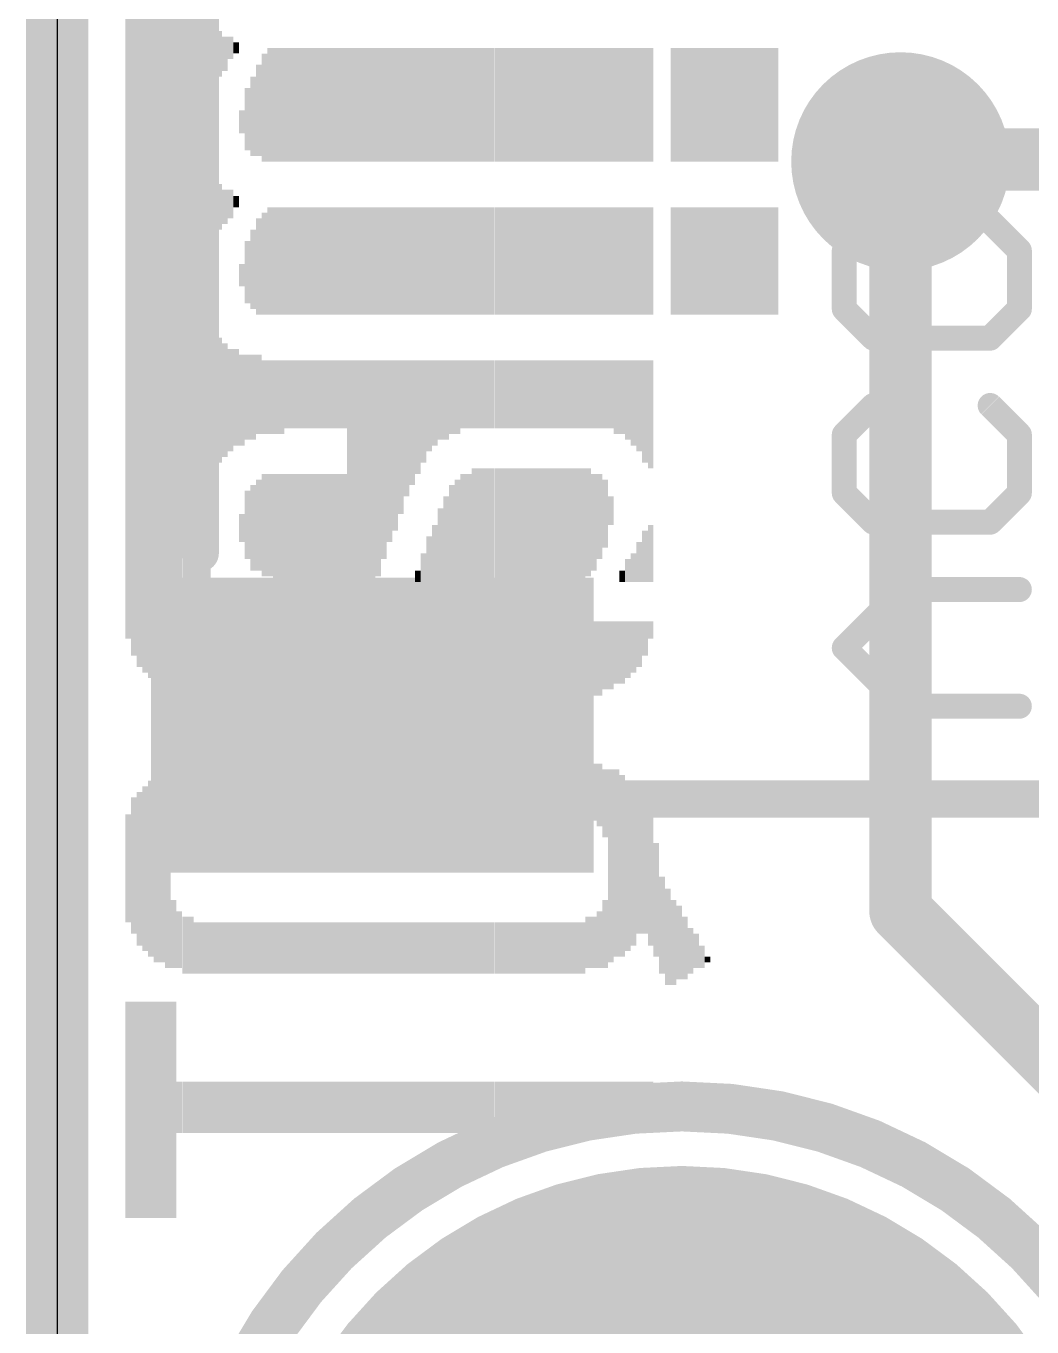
# Model space of a CAD drawing. Extents: x -0.1 to 34.1, y -8.2 to 17.9.
# Drawn here: x -0.13 to 3.96, y 3.64 to 8.93 of the extents above; entities that cross this region are included whole.
import ezdxf

# ---------------------------------------------------------------- set-up
doc = ezdxf.new("R2010")
doc.units = 0
for name, color, linetype in [('1', 12, 'CONTINUOUS'), ('16', 5, 'CONTINUOUS'), ('17', 110, 'CONTINUOUS'), ('18', 110, 'CONTINUOUS'), ('20', 53, 'CONTINUOUS'), ('21', 40, 'CONTINUOUS'), ('22', 6, 'CONTINUOUS'), ('47', 253, 'CONTINUOUS')]:
    doc.layers.add(name, color=color, linetype=linetype)

# ---------------------------------------------------------------- blocks, each defined once
blk = doc.blocks.new('RECT')
blk.add_solid([(-0.5, -0.5), (0.5, -0.5), (-0.5, 0.5), (0.5, 0.5)])
blk = doc.blocks.new('ROUNDP')
at = {"const_width": 0.5}
blk.add_lwpolyline([(0, -0.25, 1), (0, 0.25, 1), (0, -0.25)], format="xyb", dxfattribs=at)
blk = doc.blocks.new('ROUNDV')
at = {"const_width": 0.5}
blk.add_lwpolyline([(0, -0.25, 1), (0, 0.25, 1), (0, -0.25)], format="xyb", dxfattribs=at)

msp = doc.modelspace()

# ---------------------------------------------------------------- linework, layer by layer
at = {"layer": '1', "const_width": 0.254}
for points in [[(0, 0), (0, 17.78)], [(3.437, 8.39), (3.429, 8.382)], [(5.181, 8.39), (3.437, 8.39)]]:
    msp.add_lwpolyline(points, dxfattribs=at)
at = {"layer": '1', "const_width": 0.127}
for points in [[(3.437, 8.4535, 1), (3.437, 8.3265)], [(3.4819, 8.3451, 1), (3.3921, 8.4349)], [(3.3841, 8.4269, 1), (3.4739, 8.3371)]]:
    msp.add_lwpolyline(points, format="xyb", dxfattribs=at)
at = {"layer": '16', "const_width": 0.254}
for points in [[(0, 0), (0, 17.78)], [(3.429, 8.382), (3.429, 5.334)], [(4.445, 4.318), (3.429, 5.334)]]:
    msp.add_lwpolyline(points, dxfattribs=at)
at = {"layer": '16', "const_width": 0.127}
for points in [[(3.4925, 8.382, 1), (3.3655, 8.382)], [(3.4739, 5.3789, 1), (3.3841, 5.2891)], [(3.3655, 5.334, 1), (3.4925, 5.334)]]:
    msp.add_lwpolyline(points, format="xyb", dxfattribs=at)
at = {"layer": '20'}
msp.add_line((0, 15.24), (0, 2.54), dxfattribs=at)
at = {"layer": '21', "const_width": 0.1524}
for points in [[(0.581, 10.99), (0.581, 6.79)], [(4.881, 5.79), (2.281, 5.79)]]:
    msp.add_lwpolyline(points, dxfattribs=at)
at = {"layer": '21'}
for points, const_width in [([(0.5429, 6.79, 1), (0.6191, 6.79)], 0.0762), ([(2.281, 5.8281, 1), (2.281, 5.7519)], 0.0762), ([(2.54, 0.54, 1), (2.54, 4.54, 1), (2.54, 0.54)], 0.2032)]:
    msp.add_lwpolyline(points, format="xyb", dxfattribs=dict(at, const_width=const_width))
at = {"layer": '22', "const_width": 0.1016}
for points in [[(3.2004, 8.0199), (3.319, 8.1385)], [(3.7936, 8.1385), (3.9122, 8.0199)], [(3.2004, 7.7826), (3.2004, 8.0199)], [(3.9122, 8.0199), (3.9122, 7.7826)], [(3.319, 7.664), (3.2004, 7.7826)], [(3.9122, 7.7826), (3.7936, 7.664)], [(3.7936, 7.664), (3.319, 7.664)], [(3.2004, 7.2715), (3.319, 7.3901)], [(3.7936, 7.3901), (3.9122, 7.2715)], [(3.2004, 7.0342), (3.2004, 7.2715)], [(3.9122, 7.2715), (3.9122, 7.0342)], [(3.319, 6.9156), (3.2004, 7.0342)], [(3.9122, 7.0342), (3.7936, 6.9156)], [(3.7936, 6.9156), (3.319, 6.9156)], [(3.2004, 6.4044), (3.4377, 6.6417)], [(3.4377, 6.6417), (3.9122, 6.6417)], [(3.4377, 6.1672), (3.2004, 6.4044)], [(3.9122, 6.1672), (3.4377, 6.1672)]]:
    msp.add_lwpolyline(points, dxfattribs=at)
at = {"layer": '22', "const_width": 0.0508}
for points in [[(3.337, 8.1206, 1), (3.3011, 8.1565)], [(3.8115, 8.1565, 1), (3.7756, 8.1206)], [(3.1824, 8.0379, 1), (3.2184, 8.0019)], [(3.2258, 8.0199, 1), (3.175, 8.0199)], [(3.9376, 8.0199, 1), (3.8868, 8.0199)], [(3.8942, 8.0019, 1), (3.9302, 8.0379)], [(3.2184, 7.8006, 1), (3.1824, 7.7647)], [(3.9302, 7.7647, 1), (3.8942, 7.8006)], [(3.175, 7.7826, 1), (3.2258, 7.7826)], [(3.8868, 7.7826, 1), (3.9376, 7.7826)], [(3.319, 7.6894, 1), (3.319, 7.6386)], [(3.3011, 7.646, 1), (3.337, 7.682)], [(3.7756, 7.682, 1), (3.8115, 7.646)], [(3.7936, 7.6386, 1), (3.7936, 7.6894)], [(3.337, 7.3722, 1), (3.3011, 7.4081)], [(3.8115, 7.4081, 1), (3.7756, 7.3722)], [(3.1824, 7.2895, 1), (3.2184, 7.2535)], [(3.2258, 7.2715, 1), (3.175, 7.2715)], [(3.9376, 7.2715, 1), (3.8868, 7.2715)], [(3.8942, 7.2535, 1), (3.9302, 7.2895)], [(3.2184, 7.0522, 1), (3.1824, 7.0163)], [(3.175, 7.0342, 1), (3.2258, 7.0342)], [(3.8868, 7.0342, 1), (3.9376, 7.0342)], [(3.9302, 7.0163, 1), (3.8942, 7.0522)], [(3.319, 6.941, 1), (3.319, 6.8902)], [(3.3011, 6.8976, 1), (3.337, 6.9336)], [(3.7756, 6.9336, 1), (3.8115, 6.8976)], [(3.7936, 6.8902, 1), (3.7936, 6.941)], [(3.4377, 6.6671, 1), (3.4377, 6.6163)], [(3.4556, 6.6238, 1), (3.4197, 6.6597)], [(3.9122, 6.6163, 1), (3.9122, 6.6671)], [(3.2184, 6.4224, 1), (3.1824, 6.3865)], [(3.1824, 6.4224, 1), (3.2184, 6.3865)], [(3.4377, 6.1926, 1), (3.4377, 6.1418)], [(3.4197, 6.1492, 1), (3.4556, 6.1851)], [(3.9122, 6.1418, 1), (3.9122, 6.1926)]]:
    msp.add_lwpolyline(points, format="xyb", dxfattribs=at)
at = {"layer": '47', "const_width": 0.13}
msp.add_lwpolyline([(0, 6.223), (0, -8.173)], dxfattribs=at)
at = {"layer": '47', "const_width": 0.065}
msp.add_lwpolyline([(0.0325, 6.223, 1), (-0.0325, 6.223)], format="xyb", dxfattribs=at)

# ---------------------------------------------------------------- block references
at = {"layer": '1', "xscale": 1.8, "yscale": 1.2}
msp.add_blockref('RECT', (1.281, 6.09), dxfattribs=at)
at = {"layer": '17', "xscale": 3.516, "yscale": 3.516}
msp.add_blockref('ROUNDP', (2.54, 2.54), dxfattribs=at)
msp.add_blockref('ROUNDP', (2.54, 2.54), dxfattribs=at)
at = {"layer": '18', "xscale": 0.889, "yscale": 0.889}
msp.add_blockref('ROUNDV', (3.429, 8.382), dxfattribs=at)
msp.add_blockref('ROUNDV', (3.429, 8.382), dxfattribs=at)
at = {"layer": '22', "rotation": 270}
for p, xscale, yscale in [((0.2887, 9.0856), 5.2883, 0.0231), ((0.3118, 9.0513), 5.3569, 0.0231), ((0.3349, 9.0284), 5.4026, 0.0231), ((0.358, 9.017), 5.4254, 0.0231), ((0.381, 9.0056), 5.4483, 0.0229), ((0.404, 8.9941), 5.4712, 0.0231), ((0.4271, 8.9941), 5.4712, 0.0231), ((0.4502, 8.9827), 5.494, 0.0231), ((0.4733, 8.9827), 5.494, 0.0231), ((0.4964, 8.97), 5.5194, 0.0231), ((0.5196, 8.97), 5.5194, 0.0231), ((0.5427, 8.97), 5.5194, 0.0231), ((0.5658, 8.97), 5.5194, 0.0231), ((0.5889, 8.97), 5.5194, 0.0231), ((0.612, 8.8201), 0.3683, 0.0231), ((0.635, 8.8201), 0.2769, 0.0229), ((0.658, 8.8201), 0.1854, 0.0231), ((0.6811, 8.8201), 0.1397, 0.0231), ((0.7042, 8.8443), 0.0914, 0.0231), ((0.7273, 8.8443), 0.0457, 0.0231), ((0.866, 8.6131), 0.4623, 0.0231), ((0.889, 8.6131), 0.4623, 0.0229), ((0.912, 8.6131), 0.4623, 0.0231), ((0.9351, 8.6131), 0.4623, 0.0231), ((0.9582, 8.6131), 0.4623, 0.0231), ((0.9813, 8.6131), 0.4623, 0.0231), ((1.0044, 8.6131), 0.4623, 0.0231), ((1.0276, 8.6131), 0.4623, 0.0231), ((1.0507, 8.6131), 0.4623, 0.0231), ((1.0738, 8.6131), 0.4623, 0.0231), ((1.0969, 8.6131), 0.4623, 0.0231), ((1.12, 8.6131), 0.4623, 0.0231), ((1.143, 8.6131), 0.4623, 0.0229), ((1.166, 8.6131), 0.4623, 0.0231), ((1.1891, 8.6131), 0.4623, 0.0231), ((1.2122, 8.6131), 0.4623, 0.0231), ((1.2353, 8.6131), 0.4623, 0.0231), ((1.2584, 8.6131), 0.4623, 0.0231), ((1.2816, 8.6131), 0.4623, 0.0231), ((1.3047, 8.6131), 0.4623, 0.0231), ((1.3278, 8.6131), 0.4623, 0.0231), ((1.3509, 8.6131), 0.4623, 0.0231), ((1.374, 8.6131), 0.4623, 0.0231), ((1.397, 8.6131), 0.4623, 0.0229), ((1.42, 8.6131), 0.4623, 0.0231), ((1.4431, 8.6131), 0.4623, 0.0231), ((1.4662, 8.6131), 0.4623, 0.0231), ((1.4893, 8.6131), 0.4623, 0.0231), ((1.5124, 8.6131), 0.4623, 0.0231), ((1.5356, 8.6131), 0.4623, 0.0231), ((1.5587, 8.6131), 0.4623, 0.0231), ((1.5818, 8.6131), 0.4623, 0.0231), ((1.6049, 8.6131), 0.4623, 0.0231), ((1.628, 8.6131), 0.4623, 0.0231), ((1.651, 8.6131), 0.4623, 0.0229), ((1.674, 8.6131), 0.4623, 0.0231), ((1.6971, 8.6131), 0.4623, 0.0231), ((1.7202, 8.6131), 0.4623, 0.0231), ((1.7433, 8.6131), 0.4623, 0.0231), ((1.7664, 8.6131), 0.4623, 0.0231), ((1.7896, 8.6131), 0.4623, 0.0231), ((1.8127, 8.6131), 0.4623, 0.0231), ((1.8358, 8.6131), 0.4623, 0.0231), ((1.8589, 8.6131), 0.4623, 0.0231), ((1.882, 8.6131), 0.4623, 0.0231), ((1.905, 8.6131), 0.4623, 0.0229), ((1.928, 8.6131), 0.4623, 0.0231), ((1.9511, 8.6131), 0.4623, 0.0231), ((1.9742, 8.6131), 0.4623, 0.0231), ((1.9973, 8.6131), 0.4623, 0.0231), ((2.0204, 8.6131), 0.4623, 0.0231), ((2.0436, 8.6131), 0.4623, 0.0231), ((2.0667, 8.6131), 0.4623, 0.0231), ((2.0898, 8.6131), 0.4623, 0.0231), ((2.1129, 8.6131), 0.4623, 0.0231), ((2.136, 8.6131), 0.4623, 0.0231), ((2.159, 8.6131), 0.4623, 0.0229), ((2.182, 8.6131), 0.4623, 0.0231), ((2.2051, 8.6131), 0.4623, 0.0231), ((2.2282, 8.6131), 0.4623, 0.0231), ((2.2513, 8.6131), 0.4623, 0.0231), ((2.2744, 8.6131), 0.4623, 0.0231), ((2.2976, 8.6131), 0.4623, 0.0231), ((2.3207, 8.6131), 0.4623, 0.0231), ((2.3438, 8.6131), 0.4623, 0.0231), ((2.3669, 8.6131), 0.4623, 0.0231), ((2.39, 8.6131), 0.4623, 0.0231), ((2.413, 8.6131), 0.4623, 0.0229), ((2.5053, 8.6131), 0.4623, 0.0231), ((2.5284, 8.6131), 0.4623, 0.0231), ((2.5516, 8.6131), 0.4623, 0.0231), ((2.5747, 8.6131), 0.4623, 0.0231), ((2.5978, 8.6131), 0.4623, 0.0231), ((2.6209, 8.6131), 0.4623, 0.0231), ((2.644, 8.6131), 0.4623, 0.0231), ((2.667, 8.6131), 0.4623, 0.0229), ((2.69, 8.6131), 0.4623, 0.0231), ((2.7131, 8.6131), 0.4623, 0.0231), ((2.7362, 8.6131), 0.4623, 0.0231), ((2.7593, 8.6131), 0.4623, 0.0231), ((2.7824, 8.6131), 0.4623, 0.0231), ((2.8056, 8.6131), 0.4623, 0.0231), ((2.8287, 8.6131), 0.4623, 0.0231), ((2.8518, 8.6131), 0.4623, 0.0231), ((2.8749, 8.6131), 0.4623, 0.0231), ((2.898, 8.6131), 0.4623, 0.0231), ((2.921, 8.6131), 0.4623, 0.0229), ((0.8429, 8.6017), 0.4394, 0.0231), ((0.8198, 8.5903), 0.3708, 0.0231), ((0.7736, 8.5547), 0.254, 0.0231), ((0.7967, 8.5662), 0.3226, 0.0231), ((0.7504, 8.5433), 0.094, 0.0231), ((0.612, 8.1852), 0.3937, 0.0231), ((0.635, 8.1979), 0.2769, 0.0229), ((0.658, 8.1979), 0.1854, 0.0231), ((0.6811, 8.1979), 0.1397, 0.0231), ((0.7042, 8.2093), 0.1168, 0.0231), ((0.7273, 8.2194), 0.0457, 0.0231), ((0.8198, 7.9553), 0.3912, 0.0231), ((0.8429, 7.9667), 0.414, 0.0231), ((0.866, 7.9781), 0.4369, 0.0231), ((0.889, 7.9781), 0.4369, 0.0229), ((0.912, 7.9781), 0.4369, 0.0231), ((0.9351, 7.9781), 0.4369, 0.0231), ((0.9582, 7.9781), 0.4369, 0.0231), ((0.9813, 7.9781), 0.4369, 0.0231), ((1.0044, 7.9781), 0.4369, 0.0231), ((1.0276, 7.9781), 0.4369, 0.0231), ((1.0507, 7.9781), 0.4369, 0.0231), ((1.0738, 7.9781), 0.4369, 0.0231), ((1.0969, 7.9781), 0.4369, 0.0231), ((1.12, 7.9781), 0.4369, 0.0231), ((1.143, 7.9781), 0.4369, 0.0229), ((1.166, 7.9781), 0.4369, 0.0231), ((1.1891, 7.9781), 0.4369, 0.0231), ((1.2122, 7.9781), 0.4369, 0.0231), ((1.2353, 7.9781), 0.4369, 0.0231), ((1.2584, 7.9781), 0.4369, 0.0231), ((1.2816, 7.9781), 0.4369, 0.0231), ((1.3047, 7.9781), 0.4369, 0.0231), ((1.3278, 7.9781), 0.4369, 0.0231), ((1.3509, 7.9781), 0.4369, 0.0231), ((1.374, 7.9781), 0.4369, 0.0231), ((1.397, 7.9781), 0.4369, 0.0229), ((1.42, 7.9781), 0.4369, 0.0231), ((1.4431, 7.9781), 0.4369, 0.0231), ((1.4662, 7.9781), 0.4369, 0.0231), ((1.4893, 7.9781), 0.4369, 0.0231), ((1.5124, 7.9781), 0.4369, 0.0231), ((1.5356, 7.9781), 0.4369, 0.0231), ((1.5587, 7.9781), 0.4369, 0.0231), ((1.5818, 7.9781), 0.4369, 0.0231), ((1.6049, 7.9781), 0.4369, 0.0231), ((1.628, 7.9781), 0.4369, 0.0231), ((1.651, 7.9781), 0.4369, 0.0229), ((1.674, 7.9781), 0.4369, 0.0231), ((1.6971, 7.9781), 0.4369, 0.0231), ((1.7202, 7.9781), 0.4369, 0.0231), ((1.7433, 7.9781), 0.4369, 0.0231), ((1.7664, 7.9781), 0.4369, 0.0231), ((1.7896, 7.9781), 0.4369, 0.0231), ((1.8127, 7.9781), 0.4369, 0.0231), ((1.8358, 7.9781), 0.4369, 0.0231), ((1.8589, 7.9781), 0.4369, 0.0231), ((1.882, 7.9781), 0.4369, 0.0231), ((1.905, 7.9781), 0.4369, 0.0229), ((1.928, 7.9781), 0.4369, 0.0231), ((1.9511, 7.9781), 0.4369, 0.0231), ((1.9742, 7.9781), 0.4369, 0.0231), ((1.9973, 7.9781), 0.4369, 0.0231), ((2.0204, 7.9781), 0.4369, 0.0231), ((2.0436, 7.9781), 0.4369, 0.0231), ((2.0667, 7.9781), 0.4369, 0.0231), ((2.0898, 7.9781), 0.4369, 0.0231), ((2.1129, 7.9781), 0.4369, 0.0231), ((2.136, 7.9781), 0.4369, 0.0231), ((2.159, 7.9781), 0.4369, 0.0229), ((2.182, 7.9781), 0.4369, 0.0231), ((2.2051, 7.9781), 0.4369, 0.0231), ((2.2282, 7.9781), 0.4369, 0.0231), ((2.2513, 7.9781), 0.4369, 0.0231), ((2.2744, 7.9781), 0.4369, 0.0231), ((2.2976, 7.9781), 0.4369, 0.0231), ((2.3207, 7.9781), 0.4369, 0.0231), ((2.3438, 7.9781), 0.4369, 0.0231), ((2.3669, 7.9781), 0.4369, 0.0231), ((2.39, 7.9781), 0.4369, 0.0231), ((2.413, 7.9781), 0.4369, 0.0229), ((2.5053, 7.9781), 0.4369, 0.0231), ((2.5284, 7.9781), 0.4369, 0.0231), ((2.5516, 7.9781), 0.4369, 0.0231), ((2.5747, 7.9781), 0.4369, 0.0231), ((2.5978, 7.9781), 0.4369, 0.0231), ((2.6209, 7.9781), 0.4369, 0.0231), ((2.644, 7.9781), 0.4369, 0.0231), ((2.667, 7.9781), 0.4369, 0.0229), ((2.69, 7.9781), 0.4369, 0.0231), ((2.7131, 7.9781), 0.4369, 0.0231), ((2.7362, 7.9781), 0.4369, 0.0231), ((2.7593, 7.9781), 0.4369, 0.0231), ((2.7824, 7.9781), 0.4369, 0.0231), ((2.8056, 7.9781), 0.4369, 0.0231), ((2.8287, 7.9781), 0.4369, 0.0231), ((2.8518, 7.9781), 0.4369, 0.0231), ((2.8749, 7.9781), 0.4369, 0.0231), ((2.898, 7.9781), 0.4369, 0.0231), ((2.921, 7.9781), 0.4369, 0.0229), ((0.7967, 7.9439), 0.3226, 0.0231), ((0.7736, 7.9324), 0.254, 0.0231), ((0.7504, 7.9197), 0.0914, 0.0231), ((0.612, 7.4003), 0.668, 0.0231), ((0.635, 7.4003), 0.5766, 0.0229), ((0.658, 7.4117), 0.508, 0.0231), ((0.6811, 7.4117), 0.4623, 0.0231), ((0.7042, 7.4117), 0.4166, 0.0231), ((0.7273, 7.4232), 0.3937, 0.0231), ((0.7504, 7.4117), 0.3708, 0.0231), ((0.7736, 7.4244), 0.3454, 0.0231), ((0.7967, 7.4244), 0.3454, 0.0231), ((0.8198, 7.4359), 0.3226, 0.0231), ((0.8429, 7.4244), 0.2997, 0.0231), ((0.866, 7.4244), 0.2997, 0.0231), ((0.889, 7.4244), 0.2997, 0.0229), ((0.912, 7.4244), 0.2997, 0.0231), ((0.9351, 7.4359), 0.2769, 0.0231), ((0.9582, 7.4359), 0.2769, 0.0231), ((0.9813, 7.4359), 0.2769, 0.0231), ((1.0044, 7.4359), 0.2769, 0.0231), ((1.0276, 7.4359), 0.2769, 0.0231), ((1.0507, 7.4359), 0.2769, 0.0231), ((1.0738, 7.4359), 0.2769, 0.0231), ((1.0969, 7.4359), 0.2769, 0.0231), ((1.12, 7.4359), 0.2769, 0.0231), ((1.143, 7.4359), 0.2769, 0.0229), ((1.166, 7.4359), 0.2769, 0.0231), ((1.1891, 7.1234), 0.9017, 0.0231), ((1.2122, 7.1234), 0.9017, 0.0231), ((1.2353, 7.1234), 0.9017, 0.0231), ((1.2584, 7.1234), 0.9017, 0.0231), ((1.2816, 7.1234), 0.9017, 0.0231), ((1.3047, 7.1349), 0.8788, 0.0231), ((1.3278, 7.1704), 0.8077, 0.0231), ((1.3509, 7.2047), 0.7391, 0.0231), ((1.374, 7.2276), 0.6934, 0.0231), ((1.397, 7.2619), 0.6248, 0.0229), ((1.42, 7.2974), 0.5537, 0.0231), ((1.4431, 7.3203), 0.508, 0.0231), ((1.4662, 7.3431), 0.4623, 0.0231), ((1.4893, 7.366), 0.4166, 0.0231), ((1.5124, 7.3889), 0.3708, 0.0231), ((1.5356, 7.4003), 0.348, 0.0231), ((1.5587, 7.413), 0.3226, 0.0231), ((1.5818, 7.413), 0.3226, 0.0231), ((1.6049, 7.4244), 0.2997, 0.0231), ((1.628, 7.4244), 0.2997, 0.0231), ((1.651, 7.4359), 0.2769, 0.0229), ((1.674, 7.4359), 0.2769, 0.0231), ((1.6971, 7.4359), 0.2769, 0.0231), ((1.7202, 7.4359), 0.2769, 0.0231), ((1.7433, 7.4359), 0.2769, 0.0231), ((1.7664, 7.4359), 0.2769, 0.0231), ((1.7896, 7.4359), 0.2769, 0.0231), ((1.8127, 7.4359), 0.2769, 0.0231), ((1.8358, 7.4359), 0.2769, 0.0231), ((1.8589, 7.4359), 0.2769, 0.0231), ((1.882, 7.4359), 0.2769, 0.0231), ((1.905, 7.4359), 0.2769, 0.0229), ((1.928, 7.4359), 0.2769, 0.0231), ((1.9511, 7.4359), 0.2769, 0.0231), ((1.9742, 7.4359), 0.2769, 0.0231), ((1.9973, 7.4359), 0.2769, 0.0231), ((2.0204, 7.4359), 0.2769, 0.0231), ((2.0436, 7.4359), 0.2769, 0.0231), ((2.0667, 7.4359), 0.2769, 0.0231), ((2.0898, 7.4359), 0.2769, 0.0231), ((2.1129, 7.4359), 0.2769, 0.0231), ((2.136, 7.4359), 0.2769, 0.0231), ((2.159, 7.4359), 0.2769, 0.0229), ((2.182, 7.4359), 0.2769, 0.0231), ((2.2051, 7.4359), 0.2769, 0.0231), ((2.2282, 7.4359), 0.2769, 0.0231), ((2.2513, 7.4359), 0.2769, 0.0231), ((2.2744, 7.4244), 0.2997, 0.0231), ((2.2976, 7.4244), 0.2997, 0.0231), ((2.3207, 7.413), 0.3226, 0.0231), ((2.3438, 7.4003), 0.348, 0.0231), ((2.3669, 7.3889), 0.3708, 0.0231), ((2.39, 7.366), 0.4166, 0.0231), ((2.413, 7.3546), 0.4394, 0.0229), ((0.8198, 6.9037), 0.3708, 0.0231), ((0.8429, 6.9037), 0.4166, 0.0231), ((0.866, 6.9037), 0.4166, 0.0231), ((0.889, 6.8923), 0.4394, 0.0229), ((0.912, 6.8923), 0.4394, 0.0231), ((0.9351, 6.8923), 0.4394, 0.0231), ((0.9582, 6.8923), 0.4394, 0.0231), ((0.9813, 6.8923), 0.4394, 0.0231), ((1.0044, 6.8923), 0.4394, 0.0231), ((1.0276, 6.8923), 0.4394, 0.0231), ((1.0507, 6.8923), 0.4394, 0.0231), ((1.0738, 6.8923), 0.4394, 0.0231), ((1.0969, 6.8923), 0.4394, 0.0231), ((1.12, 6.8923), 0.4394, 0.0231), ((1.143, 6.8923), 0.4394, 0.0229), ((1.166, 6.8923), 0.4394, 0.0231), ((1.628, 6.8809), 0.4166, 0.0231), ((1.651, 6.8923), 0.4394, 0.0229), ((1.674, 6.8923), 0.4394, 0.0231), ((1.6971, 6.9037), 0.4623, 0.0231), ((1.7202, 6.9037), 0.4623, 0.0231), ((1.7433, 6.9037), 0.4623, 0.0231), ((1.7664, 6.9037), 0.4623, 0.0231), ((1.7896, 6.9037), 0.4623, 0.0231), ((1.8127, 6.9037), 0.4623, 0.0231), ((1.8358, 6.9037), 0.4623, 0.0231), ((1.8589, 6.9037), 0.4623, 0.0231), ((1.882, 6.9037), 0.4623, 0.0231), ((1.905, 6.9037), 0.4623, 0.0229), ((1.928, 6.9037), 0.4623, 0.0231), ((1.9511, 6.9037), 0.4623, 0.0231), ((1.9742, 6.9037), 0.4623, 0.0231), ((1.9973, 6.9037), 0.4623, 0.0231), ((2.0204, 6.9037), 0.4623, 0.0231), ((2.0436, 6.9037), 0.4623, 0.0231), ((2.0667, 6.9037), 0.4623, 0.0231), ((2.0898, 6.9037), 0.4623, 0.0231), ((2.1129, 6.9037), 0.4623, 0.0231), ((2.136, 6.9037), 0.4623, 0.0231), ((2.159, 6.9152), 0.4394, 0.0229), ((2.182, 6.9152), 0.3937, 0.0231), ((2.2051, 6.9393), 0.3454, 0.0231), ((2.2282, 6.9507), 0.2769, 0.0231), ((0.7736, 6.905), 0.2769, 0.0231), ((0.7967, 6.8923), 0.348, 0.0231), ((1.6049, 6.8694), 0.3937, 0.0231), ((1.5818, 6.8466), 0.348, 0.0231), ((2.2513, 6.9621), 0.1168, 0.0231), ((0.7504, 6.8923), 0.1143, 0.0231), ((1.5587, 6.8224), 0.2997, 0.0231), ((1.5356, 6.7881), 0.2311, 0.0231), ((2.39, 6.7767), 0.2083, 0.0231), ((2.413, 6.7881), 0.2311, 0.0229), ((1.5124, 6.7653), 0.1854, 0.0231), ((2.3669, 6.7539), 0.1626, 0.0231), ((1.4893, 6.731), 0.1168, 0.0231), ((2.3438, 6.731), 0.1168, 0.0231), ((0.612, 6.477), 0.5334, 0.0231), ((1.4662, 6.6954), 0.0457, 0.0231), ((2.2976, 6.6954), 0.0457, 0.0231), ((2.3207, 6.7196), 0.094, 0.0231), ((0.635, 6.4414), 0.4623, 0.0229), ((0.658, 6.43), 0.4394, 0.0231), ((0.6811, 6.4072), 0.3937, 0.0231), ((0.7042, 6.3957), 0.3708, 0.0231), ((0.7273, 6.3957), 0.3708, 0.0231), ((0.7504, 6.3843), 0.348, 0.0231), ((0.7736, 6.3843), 0.348, 0.0231), ((0.7967, 6.3729), 0.3251, 0.0231), ((0.8198, 6.3729), 0.3251, 0.0231), ((0.8429, 6.3729), 0.3251, 0.0231), ((0.866, 6.3614), 0.3023, 0.0231), ((0.889, 6.3614), 0.3023, 0.0229), ((0.912, 6.3614), 0.3023, 0.0231), ((0.9351, 6.3614), 0.3023, 0.0231), ((0.9582, 6.3614), 0.3023, 0.0231), ((0.9813, 6.3614), 0.3023, 0.0231), ((1.0044, 6.3614), 0.3023, 0.0231), ((1.0276, 6.3614), 0.3023, 0.0231), ((1.0507, 6.3614), 0.3023, 0.0231), ((1.0738, 6.3614), 0.3023, 0.0231), ((1.0969, 6.3614), 0.3023, 0.0231), ((1.12, 6.3614), 0.3023, 0.0231), ((1.143, 6.3614), 0.3023, 0.0229), ((1.166, 6.3614), 0.3023, 0.0231), ((1.1891, 6.3614), 0.3023, 0.0231), ((1.2122, 6.3614), 0.3023, 0.0231), ((1.2353, 6.3614), 0.3023, 0.0231), ((1.2584, 6.3614), 0.3023, 0.0231), ((1.2816, 6.3614), 0.3023, 0.0231), ((1.3047, 6.3614), 0.3023, 0.0231), ((1.3278, 6.3614), 0.3023, 0.0231), ((1.3509, 6.3614), 0.3023, 0.0231), ((1.374, 6.3614), 0.3023, 0.0231), ((1.397, 6.3614), 0.3023, 0.0229), ((1.42, 6.3614), 0.3023, 0.0231), ((1.4431, 6.3614), 0.3023, 0.0231), ((1.4662, 6.3614), 0.3023, 0.0231), ((1.4893, 6.3614), 0.3023, 0.0231), ((1.5124, 6.3614), 0.3023, 0.0231), ((1.5356, 6.3614), 0.3023, 0.0231), ((1.5587, 6.3614), 0.3023, 0.0231), ((1.5818, 6.3614), 0.3023, 0.0231), ((1.6049, 6.3614), 0.3023, 0.0231), ((1.628, 6.3614), 0.3023, 0.0231), ((1.651, 6.3614), 0.3023, 0.0229), ((1.674, 6.3614), 0.3023, 0.0231), ((1.6971, 6.3614), 0.3023, 0.0231), ((1.7202, 6.3614), 0.3023, 0.0231), ((1.7433, 6.3614), 0.3023, 0.0231), ((1.7664, 6.3614), 0.3023, 0.0231), ((1.7896, 6.3614), 0.3023, 0.0231), ((1.8127, 6.3614), 0.3023, 0.0231), ((1.8358, 6.3614), 0.3023, 0.0231), ((1.8589, 6.3614), 0.3023, 0.0231), ((1.882, 6.3614), 0.3023, 0.0231), ((1.905, 6.3614), 0.3023, 0.0229), ((1.928, 6.3614), 0.3023, 0.0231), ((1.9511, 6.3614), 0.3023, 0.0231), ((1.9742, 6.3614), 0.3023, 0.0231), ((1.9973, 6.3614), 0.3023, 0.0231), ((2.0204, 6.3614), 0.3023, 0.0231), ((2.0436, 6.3614), 0.3023, 0.0231), ((2.0667, 6.3614), 0.3023, 0.0231), ((2.0898, 6.3614), 0.3023, 0.0231), ((2.1129, 6.3614), 0.3023, 0.0231), ((2.136, 6.3614), 0.3023, 0.0231), ((2.159, 6.3614), 0.3023, 0.0229), ((2.182, 6.3614), 0.3023, 0.0231), ((2.2051, 6.3614), 0.3023, 0.0231), ((2.2282, 6.3741), 0.2769, 0.0231), ((2.2513, 6.3741), 0.2769, 0.0231), ((2.2744, 6.3856), 0.254, 0.0231), ((2.2976, 6.3856), 0.254, 0.0231), ((2.3207, 6.397), 0.2311, 0.0231), ((2.3438, 6.4084), 0.2083, 0.0231), ((2.3669, 6.4199), 0.1854, 0.0231), ((2.39, 6.4427), 0.1397, 0.0231), ((2.413, 6.477), 0.0711, 0.0229), ((0.4964, 5.8064), 0.254, 0.0231), ((0.5196, 5.8179), 0.2311, 0.0231), ((0.5427, 5.8306), 0.2057, 0.0231), ((0.5658, 5.8306), 0.2057, 0.0231), ((0.5889, 5.8306), 0.2057, 0.0231), ((0.612, 5.8306), 0.2057, 0.0231), ((0.635, 5.8306), 0.2057, 0.0229), ((0.658, 5.842), 0.1829, 0.0231), ((0.6811, 5.842), 0.1829, 0.0231), ((0.7042, 5.842), 0.1829, 0.0231), ((0.7273, 5.842), 0.1829, 0.0231), ((0.7504, 5.842), 0.1829, 0.0231), ((0.7736, 5.842), 0.1829, 0.0231), ((0.7967, 5.842), 0.1829, 0.0231), ((0.8198, 5.842), 0.1829, 0.0231), ((0.8429, 5.842), 0.1829, 0.0231), ((0.866, 5.842), 0.1829, 0.0231), ((0.889, 5.842), 0.1829, 0.0229), ((0.912, 5.842), 0.1829, 0.0231), ((0.9351, 5.842), 0.1829, 0.0231), ((0.9582, 5.842), 0.1829, 0.0231), ((0.9813, 5.842), 0.1829, 0.0231), ((1.0044, 5.842), 0.1829, 0.0231), ((1.0276, 5.842), 0.1829, 0.0231), ((1.0507, 5.842), 0.1829, 0.0231), ((1.0738, 5.842), 0.1829, 0.0231), ((1.0969, 5.842), 0.1829, 0.0231), ((1.12, 5.842), 0.1829, 0.0231), ((1.143, 5.842), 0.1829, 0.0229), ((1.166, 5.842), 0.1829, 0.0231), ((1.1891, 5.842), 0.1829, 0.0231), ((1.2122, 5.842), 0.1829, 0.0231), ((1.2353, 5.842), 0.1829, 0.0231), ((1.2584, 5.842), 0.1829, 0.0231), ((1.2816, 5.842), 0.1829, 0.0231), ((1.3047, 5.842), 0.1829, 0.0231), ((1.3278, 5.842), 0.1829, 0.0231), ((1.3509, 5.842), 0.1829, 0.0231), ((1.374, 5.842), 0.1829, 0.0231), ((1.397, 5.842), 0.1829, 0.0229), ((1.42, 5.842), 0.1829, 0.0231), ((1.4431, 5.842), 0.1829, 0.0231), ((1.4662, 5.842), 0.1829, 0.0231), ((1.4893, 5.842), 0.1829, 0.0231), ((1.5124, 5.842), 0.1829, 0.0231), ((1.5356, 5.842), 0.1829, 0.0231), ((1.5587, 5.842), 0.1829, 0.0231), ((1.5818, 5.842), 0.1829, 0.0231), ((1.6049, 5.842), 0.1829, 0.0231), ((1.628, 5.842), 0.1829, 0.0231), ((1.651, 5.842), 0.1829, 0.0229), ((1.674, 5.842), 0.1829, 0.0231), ((1.6971, 5.842), 0.1829, 0.0231), ((1.7202, 5.842), 0.1829, 0.0231), ((1.7433, 5.842), 0.1829, 0.0231), ((1.7664, 5.842), 0.1829, 0.0231), ((1.7896, 5.842), 0.1829, 0.0231), ((1.8127, 5.842), 0.1829, 0.0231), ((1.8358, 5.842), 0.1829, 0.0231), ((1.8589, 5.842), 0.1829, 0.0231), ((1.882, 5.842), 0.1829, 0.0231), ((1.905, 5.842), 0.1829, 0.0229), ((1.928, 5.842), 0.1829, 0.0231), ((1.9511, 5.842), 0.1829, 0.0231), ((1.9742, 5.842), 0.1829, 0.0231), ((1.9973, 5.842), 0.1829, 0.0231), ((2.0204, 5.842), 0.1829, 0.0231), ((2.0436, 5.842), 0.1829, 0.0231), ((2.0667, 5.842), 0.1829, 0.0231), ((2.0898, 5.8306), 0.2057, 0.0231), ((2.1129, 5.8306), 0.2057, 0.0231), ((2.136, 5.8306), 0.2057, 0.0231), ((2.159, 5.8306), 0.2057, 0.0229), ((2.182, 5.8179), 0.2311, 0.0231), ((2.2051, 5.8064), 0.254, 0.0231), ((0.404, 5.5067), 0.762, 0.0231), ((0.4271, 5.5067), 0.762, 0.0231), ((0.4502, 5.5067), 0.8077, 0.0231), ((0.4733, 5.7721), 0.2769, 0.0231), ((2.2282, 5.7721), 0.2769, 0.0231), ((2.2513, 5.5182), 0.7849, 0.0231), ((2.2744, 5.5296), 0.762, 0.0231), ((2.2976, 5.5182), 0.7391, 0.0231), ((0.3349, 5.5067), 0.6248, 0.0231), ((0.358, 5.5067), 0.6706, 0.0231), ((0.381, 5.5067), 0.7163, 0.0229), ((2.3207, 5.5182), 0.6934, 0.0231), ((2.3438, 5.5182), 0.6477, 0.0231), ((2.3669, 5.5309), 0.5766, 0.0231), ((0.3118, 5.5194), 0.5537, 0.0231), ((2.39, 5.5194), 0.5537, 0.0231), ((0.2887, 5.508), 0.4394, 0.0231), ((2.413, 5.461), 0.5334, 0.0229), ((2.436, 5.3797), 0.4623, 0.0231), ((2.4591, 5.2769), 0.3937, 0.0231), ((2.4822, 5.2299), 0.3912, 0.0231), ((0.4733, 5.2413), 0.2769, 0.0231), ((2.2282, 5.2413), 0.2769, 0.0231), ((2.5053, 5.207), 0.3454, 0.0231), ((2.5284, 5.207), 0.2997, 0.0231), ((0.4964, 5.2184), 0.2311, 0.0231), ((0.5196, 5.1956), 0.2311, 0.0231), ((0.5427, 5.1956), 0.2311, 0.0231), ((2.159, 5.207), 0.2083, 0.0229), ((2.182, 5.207), 0.2083, 0.0231), ((2.2051, 5.2184), 0.2311, 0.0231), ((2.5516, 5.1841), 0.254, 0.0231), ((0.5658, 5.1841), 0.2083, 0.0231), ((0.5889, 5.1841), 0.2083, 0.0231), ((0.612, 5.1841), 0.2083, 0.0231), ((0.635, 5.1841), 0.2083, 0.0229), ((0.658, 5.1841), 0.2083, 0.0231), ((0.6811, 5.1841), 0.2083, 0.0231), ((0.7042, 5.1841), 0.2083, 0.0231), ((0.7273, 5.1841), 0.2083, 0.0231), ((0.7504, 5.1841), 0.2083, 0.0231), ((0.7736, 5.1841), 0.2083, 0.0231), ((0.7967, 5.1841), 0.2083, 0.0231), ((0.8198, 5.1841), 0.2083, 0.0231), ((0.8429, 5.1841), 0.2083, 0.0231), ((0.866, 5.1841), 0.2083, 0.0231), ((0.889, 5.1841), 0.2083, 0.0229), ((0.912, 5.1841), 0.2083, 0.0231), ((0.9351, 5.1841), 0.2083, 0.0231), ((0.9582, 5.1841), 0.2083, 0.0231), ((0.9813, 5.1841), 0.2083, 0.0231), ((1.0044, 5.1841), 0.2083, 0.0231), ((1.0276, 5.1841), 0.2083, 0.0231), ((1.0507, 5.1841), 0.2083, 0.0231), ((1.0738, 5.1841), 0.2083, 0.0231), ((1.0969, 5.1841), 0.2083, 0.0231), ((1.12, 5.1841), 0.2083, 0.0231), ((1.143, 5.1841), 0.2083, 0.0229), ((1.166, 5.1841), 0.2083, 0.0231), ((1.1891, 5.1841), 0.2083, 0.0231), ((1.2122, 5.1841), 0.2083, 0.0231), ((1.2353, 5.1841), 0.2083, 0.0231), ((1.2584, 5.1841), 0.2083, 0.0231), ((1.2816, 5.1841), 0.2083, 0.0231), ((1.3047, 5.1841), 0.2083, 0.0231), ((1.3278, 5.1841), 0.2083, 0.0231), ((1.3509, 5.1841), 0.2083, 0.0231), ((1.374, 5.1841), 0.2083, 0.0231), ((1.397, 5.1841), 0.2083, 0.0229), ((1.42, 5.1841), 0.2083, 0.0231), ((1.4431, 5.1841), 0.2083, 0.0231), ((1.4662, 5.1841), 0.2083, 0.0231), ((1.4893, 5.1841), 0.2083, 0.0231), ((1.5124, 5.1841), 0.2083, 0.0231), ((1.5356, 5.1841), 0.2083, 0.0231), ((1.5587, 5.1841), 0.2083, 0.0231), ((1.5818, 5.1841), 0.2083, 0.0231), ((1.6049, 5.1841), 0.2083, 0.0231), ((1.628, 5.1841), 0.2083, 0.0231), ((1.651, 5.1841), 0.2083, 0.0229), ((1.674, 5.1841), 0.2083, 0.0231), ((1.6971, 5.1841), 0.2083, 0.0231), ((1.7202, 5.1841), 0.2083, 0.0231), ((1.7433, 5.1841), 0.2083, 0.0231), ((1.7664, 5.1841), 0.2083, 0.0231), ((1.7896, 5.1841), 0.2083, 0.0231), ((1.8127, 5.1841), 0.2083, 0.0231), ((1.8358, 5.1841), 0.2083, 0.0231), ((1.8589, 5.1841), 0.2083, 0.0231), ((1.882, 5.1841), 0.2083, 0.0231), ((1.905, 5.1841), 0.2083, 0.0229), ((1.928, 5.1841), 0.2083, 0.0231), ((1.9511, 5.1841), 0.2083, 0.0231), ((1.9742, 5.1841), 0.2083, 0.0231), ((1.9973, 5.1841), 0.2083, 0.0231), ((2.0204, 5.1841), 0.2083, 0.0231), ((2.0436, 5.1841), 0.2083, 0.0231), ((2.0667, 5.1841), 0.2083, 0.0231), ((2.0898, 5.1841), 0.2083, 0.0231), ((2.1129, 5.1841), 0.2083, 0.0231), ((2.136, 5.1841), 0.2083, 0.0231), ((2.5747, 5.1727), 0.1854, 0.0231), ((2.5978, 5.1727), 0.1397, 0.0231), ((2.6209, 5.1486), 0.0914, 0.0231), ((2.644, 5.1372), 0.0229, 0.0231), ((0.2887, 4.5263), 0.8788, 0.0231), ((0.3118, 4.5263), 0.8788, 0.0231), ((0.3349, 4.5263), 0.8788, 0.0231), ((0.358, 4.5263), 0.8788, 0.0231), ((0.381, 4.5263), 0.8788, 0.0229), ((0.404, 4.5263), 0.8788, 0.0231), ((0.4271, 4.5263), 0.8788, 0.0231), ((0.4502, 4.5263), 0.8788, 0.0231), ((0.4733, 4.5263), 0.8788, 0.0231), ((0.4964, 4.5364), 0.2083, 0.0231), ((0.5196, 4.5364), 0.2083, 0.0231), ((0.5427, 4.5364), 0.2083, 0.0231), ((0.5658, 4.5364), 0.2083, 0.0231), ((0.5889, 4.5364), 0.2083, 0.0231), ((0.612, 4.5364), 0.2083, 0.0231), ((0.635, 4.5364), 0.2083, 0.0229), ((0.658, 4.5364), 0.2083, 0.0231), ((0.6811, 4.5364), 0.2083, 0.0231), ((0.7042, 4.5364), 0.2083, 0.0231), ((0.7273, 4.5364), 0.2083, 0.0231), ((0.7504, 4.5364), 0.2083, 0.0231), ((0.7736, 4.5364), 0.2083, 0.0231), ((0.7967, 4.5364), 0.2083, 0.0231), ((0.8198, 4.5364), 0.2083, 0.0231), ((0.8429, 4.5364), 0.2083, 0.0231), ((0.866, 4.5364), 0.2083, 0.0231), ((0.889, 4.5364), 0.2083, 0.0229), ((0.912, 4.5364), 0.2083, 0.0231), ((0.9351, 4.5364), 0.2083, 0.0231), ((0.9582, 4.5364), 0.2083, 0.0231), ((0.9813, 4.5364), 0.2083, 0.0231), ((1.0044, 4.5364), 0.2083, 0.0231), ((1.0276, 4.5364), 0.2083, 0.0231), ((1.0507, 4.5364), 0.2083, 0.0231), ((1.0738, 4.5364), 0.2083, 0.0231), ((1.0969, 4.5364), 0.2083, 0.0231), ((1.12, 4.5364), 0.2083, 0.0231), ((1.143, 4.5364), 0.2083, 0.0229), ((1.166, 4.5364), 0.2083, 0.0231), ((1.1891, 4.5364), 0.2083, 0.0231), ((1.2122, 4.5364), 0.2083, 0.0231), ((1.2353, 4.5364), 0.2083, 0.0231), ((1.2584, 4.5364), 0.2083, 0.0231), ((1.2816, 4.5364), 0.2083, 0.0231), ((1.3047, 4.5364), 0.2083, 0.0231), ((1.3278, 4.5364), 0.2083, 0.0231), ((1.3509, 4.5364), 0.2083, 0.0231), ((1.374, 4.5364), 0.2083, 0.0231), ((1.397, 4.5364), 0.2083, 0.0229), ((1.42, 4.5364), 0.2083, 0.0231), ((1.4431, 4.5364), 0.2083, 0.0231), ((1.4662, 4.5364), 0.2083, 0.0231), ((1.4893, 4.5364), 0.2083, 0.0231), ((1.5124, 4.5364), 0.2083, 0.0231), ((1.5356, 4.5364), 0.2083, 0.0231), ((1.5587, 4.5364), 0.2083, 0.0231), ((1.5818, 4.5364), 0.2083, 0.0231), ((1.6049, 4.5364), 0.2083, 0.0231), ((1.628, 4.5364), 0.2083, 0.0231), ((1.651, 4.5364), 0.2083, 0.0229), ((1.674, 4.5364), 0.2083, 0.0231), ((1.6971, 4.5364), 0.2083, 0.0231), ((1.7202, 4.5364), 0.2083, 0.0231), ((1.7433, 4.5364), 0.2083, 0.0231), ((1.7664, 4.5364), 0.2083, 0.0231), ((1.7896, 4.5364), 0.2083, 0.0231), ((1.8127, 4.5364), 0.2083, 0.0231), ((1.8358, 4.5364), 0.2083, 0.0231), ((1.8589, 4.5364), 0.2083, 0.0231), ((1.882, 4.5364), 0.2083, 0.0231), ((1.905, 4.5364), 0.2083, 0.0229), ((1.928, 4.5364), 0.2083, 0.0231), ((1.9511, 4.5364), 0.2083, 0.0231), ((1.9742, 4.5364), 0.2083, 0.0231), ((1.9973, 4.5364), 0.2083, 0.0231), ((2.0204, 4.5364), 0.2083, 0.0231), ((2.0436, 4.5364), 0.2083, 0.0231), ((2.0667, 4.5364), 0.2083, 0.0231), ((2.0898, 4.5364), 0.2083, 0.0231), ((2.1129, 4.5364), 0.2083, 0.0231), ((2.136, 4.5364), 0.2083, 0.0231), ((2.159, 4.5364), 0.2083, 0.0229), ((2.182, 4.5364), 0.2083, 0.0231), ((2.2051, 4.5364), 0.2083, 0.0231), ((2.2282, 4.5364), 0.2083, 0.0231), ((2.2513, 4.5364), 0.2083, 0.0231), ((2.2744, 4.5364), 0.2083, 0.0231), ((2.2976, 4.5364), 0.2083, 0.0231), ((2.3207, 4.5364), 0.2083, 0.0231), ((2.3438, 4.5364), 0.2083, 0.0231), ((2.3669, 4.5364), 0.2083, 0.0231), ((2.39, 4.5364), 0.2083, 0.0231), ((2.413, 4.5364), 0.2083, 0.0229)]:
    msp.add_blockref('RECT', p, dxfattribs=dict(at, xscale=xscale, yscale=yscale))

doc.saveas('drawing.dxf')
